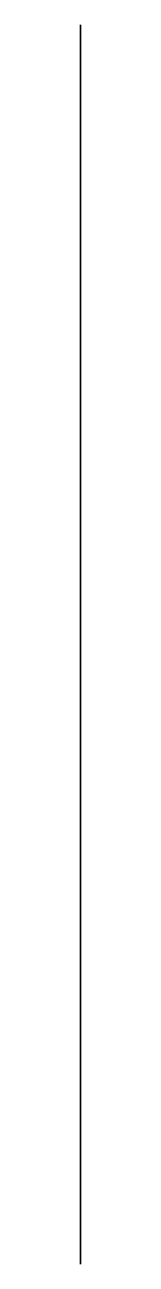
# Model space of a CAD drawing. Extents: x 0 to 0, y 0 to 1.5.
import ezdxf

# ---------------------------------------------------------------- set-up
doc = ezdxf.new("R2010")
doc.units = 0
doc.layers.add('FLAG', color=1, linetype='CONTINUOUS')

msp = doc.modelspace()

# ---------------------------------------------------------------- linework, layer by layer
at = {"layer": 'FLAG'}
msp.add_3dface([(0, 1.5, 1), (0, 0, 1), (0, 0), (0, 1.5)], dxfattribs=at)
msp.add_3dface([(0, 1.5, 1), (0, 0, 1), (0, 0), (0, 1.5)], dxfattribs=at)

doc.saveas('drawing.dxf')
